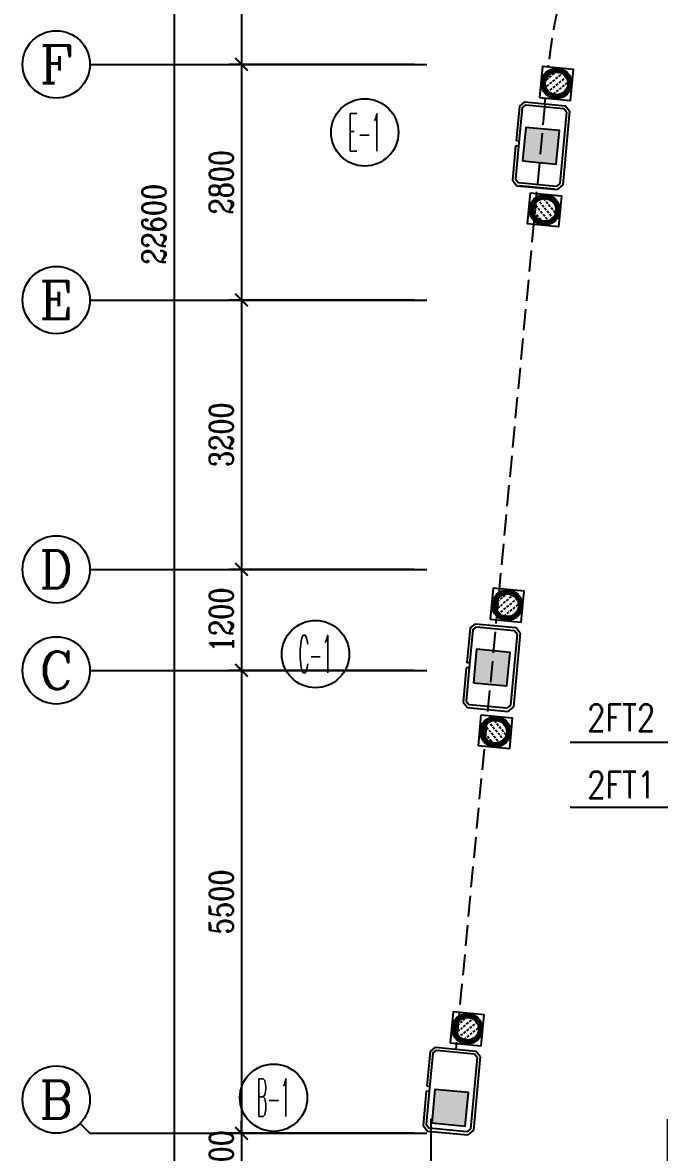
# Model space of a CAD drawing. Extents: x 3476 to 122276, y -94307 to -10307.
# Drawn here: x 14723 to 22285, y -80120 to -66696 of the extents above; entities that cross this region are included whole.
import ezdxf
from ezdxf.enums import TextEntityAlignment as Align

# ---------------------------------------------------------------- set-up
doc = ezdxf.new("R2010")
doc.units = 0
doc.header["$LTSCALE"] = 1000
doc.header["$MEASUREMENT"] = 0
doc.linetypes.add('DASH', pattern=[0.35, 0.25, -0.1])
doc.layers.get('0').update_dxf_attribs({"linetype": 'CONTINUOUS'})
doc.layers.get('DEFPOINTS').update_dxf_attribs({"linetype": 'CONTINUOUS'})
for name, color, linetype in [('AXIS', 7, 'CONTINUOUS'), ('AXIS_TEXT', 7, 'CONTINUOUS'), ('DJ', 4, 'CONTINUOUS'), ('WALL', 7, 'CONTINUOUS'), ('柱', 252, 'CONTINUOUS')]:
    doc.layers.add(name, color=color, linetype=linetype)
doc.styles.add('_HZTXT', font='txt.shx', dxfattribs={"width": 0.8, "bigfont": 'hztxt.shx'})
doc.styles.add('COMPLEX', font='COMPLEX.shx', dxfattribs={"width": 0.8})
doc.styles.add('DIM_FONT', font='romanc.shx', dxfattribs={"width": 0.8})
doc.dimstyles.new('S100', dxfattribs={"dimtxt": 280, "dimasz": 150, "dimexe": 150, "dimexo": 150, "dimgap": 100, "dimtad": 1, "dimdec": 0, "dimzin": 0, "dimdsep": 46, "dimtxsty": 'DIM_FONT', "dimblk": '_DIMX', "dimblk1": 'ARCHTICK', "dimblk2": 'ARCHTICK', "dimsah": 1, "dimcen": 0.09, "dimdle": 150, "dimclrt": 7, "dimadec": 0, "dimazin": 0, "dimtfac": 1, "dimtdec": 0, "dimtix": 1, "dimtmove": 2, "dimatfit": 3, "dimldrblk": 'ARCHTICK', "dimfxl": 0, "dimtolj": 1, "dimtzin": 0, "dimarcsym": 0})

# ---------------------------------------------------------------- blocks, each defined once
blk = doc.blocks.new('_ARCHTICK')
at = {"color": 0, "linetype": 'ByBlock', "const_width": 0.15}
blk.add_lwpolyline([(-0.5, -0.5), (0.5, 0.5)], dxfattribs=at)
blk = doc.blocks.new('*D824')
at = {"color": 0, "linetype": 'ByBlock'}
for p, q in [((16523, -78888), (16523, -101789)), ((19373, -79038), (16373, -79038)), ((19373, -101639), (16373, -101639))]:
    blk.add_line(p, q, dxfattribs=at)
at = {"layer": 'DEFPOINTS', "color": 0, "linetype": 'ByBlock'}
for p in [(19523, -79038), (16523, -101639), (19523, -101639)]:
    blk.add_point(p, dxfattribs=at)
at = {"color": 0, "linetype": 'ByBlock', "xscale": 150, "yscale": 150, "zscale": 150}
for p, rotation in [((16523, -79038), 90), ((16523, -101639), 270)]:
    blk.add_blockref('_ARCHTICK', p, dxfattribs=dict(at, rotation=rotation))
at = {"color": 7, "linetype": 'ByBlock', "insert": (16283, -90338), "char_height": 280, "attachment_point": 5, "rotation": 90, "style": 'DIM_FONT'}
blk.add_mtext('\\A1;22600', dxfattribs=at)
blk = doc.blocks.new('_DIMX')
blk.add_line((-150, 0), (150, 0))
at = {"const_width": 50}
blk.add_lwpolyline([(-70, -70), (70, 70)], dxfattribs=at)
blk = doc.blocks.new('*D825')
at = {"color": 0, "linetype": 'ByBlock'}
for p, q in [((17323, -95489), (17323, -101289)), ((19373, -95639), (17173, -95639)), ((19373, -101139), (17173, -101139))]:
    blk.add_line(p, q, dxfattribs=at)
at = {"layer": 'DEFPOINTS', "color": 0, "linetype": 'ByBlock'}
for p in [(19523, -95639), (17323, -101139), (19523, -101139)]:
    blk.add_point(p, dxfattribs=at)
at = {"color": 0, "linetype": 'ByBlock', "xscale": 150, "yscale": 150, "zscale": 150}
for p, rotation in [((17323, -95639), 90), ((17323, -101139), 270)]:
    blk.add_blockref('_ARCHTICK', p, dxfattribs=dict(at, rotation=rotation))
at = {"color": 7, "linetype": 'ByBlock', "insert": (17083, -98389), "char_height": 280, "attachment_point": 5, "rotation": 90, "style": 'DIM_FONT'}
blk.add_mtext('\\A1;5500', dxfattribs=at)
blk = doc.blocks.new('*D828')
at = {"color": 0, "linetype": 'ByBlock'}
for p, q in [((17323, -101139), (17323, -100989)), ((19373, -101139), (17173, -101139)), ((17323, -101139), (17323, -101639)), ((19373, -101639), (17173, -101639)), ((17323, -101639), (17323, -101789))]:
    blk.add_line(p, q, dxfattribs=at)
at = {"layer": 'DEFPOINTS', "color": 0, "linetype": 'ByBlock'}
for p in [(19523, -101139), (17323, -101639), (19523, -101639)]:
    blk.add_point(p, dxfattribs=at)
at = {"color": 0, "linetype": 'ByBlock', "xscale": 150, "yscale": 150, "zscale": 150}
for p, rotation in [((17323, -101139), 270), ((17323, -101639), 90)]:
    blk.add_blockref('_ARCHTICK', p, dxfattribs=dict(at, rotation=rotation))
at = {"color": 7, "linetype": 'ByBlock', "insert": (17083, -101389), "char_height": 280, "attachment_point": 5, "rotation": 90, "style": 'DIM_FONT'}
blk.add_mtext('\\A1;500', dxfattribs=at)
blk = doc.blocks.new('*D835')
at = {"color": 0, "linetype": 'ByBlock'}
for p, q in [((17323, -81688), (17323, -88589)), ((19373, -81838), (17173, -81838)), ((19373, -88439), (17173, -88439))]:
    blk.add_line(p, q, dxfattribs=at)
at = {"layer": 'DEFPOINTS', "color": 0, "linetype": 'ByBlock'}
for p in [(19523, -81838), (17323, -88439), (19523, -88439)]:
    blk.add_point(p, dxfattribs=at)
at = {"color": 0, "linetype": 'ByBlock', "xscale": 150, "yscale": 150, "zscale": 150}
for p, rotation in [((17323, -81838), 90), ((17323, -88439), 270)]:
    blk.add_blockref('_ARCHTICK', p, dxfattribs=dict(at, rotation=rotation))
at = {"color": 7, "linetype": 'ByBlock', "insert": (17083, -85138), "char_height": 280, "attachment_point": 5, "rotation": 90, "style": 'DIM_FONT'}
blk.add_mtext('\\A1;6600', dxfattribs=at)
blk = doc.blocks.new('*D836')
at = {"color": 0, "linetype": 'ByBlock'}
for p, q in [((17323, -94289), (17323, -95789)), ((19373, -94439), (17173, -94439)), ((19373, -95639), (17173, -95639))]:
    blk.add_line(p, q, dxfattribs=at)
at = {"layer": 'DEFPOINTS', "color": 0, "linetype": 'ByBlock'}
for p in [(19523, -94439), (17323, -95639), (19523, -95639)]:
    blk.add_point(p, dxfattribs=at)
at = {"color": 0, "linetype": 'ByBlock', "xscale": 150, "yscale": 150, "zscale": 150}
for p, rotation in [((17323, -94439), 90), ((17323, -95639), 270)]:
    blk.add_blockref('_ARCHTICK', p, dxfattribs=dict(at, rotation=rotation))
at = {"color": 7, "linetype": 'ByBlock', "insert": (17083, -95039), "char_height": 280, "attachment_point": 5, "rotation": 90, "style": 'DIM_FONT'}
blk.add_mtext('\\A1;1200', dxfattribs=at)
blk = doc.blocks.new('*D837')
at = {"color": 0, "linetype": 'ByBlock'}
for p, q in [((17323, -91089), (17323, -94589)), ((19373, -91239), (17173, -91239)), ((19373, -94439), (17173, -94439))]:
    blk.add_line(p, q, dxfattribs=at)
at = {"layer": 'DEFPOINTS', "color": 0, "linetype": 'ByBlock'}
for p in [(19523, -91239), (17323, -94439), (19523, -94439)]:
    blk.add_point(p, dxfattribs=at)
at = {"color": 0, "linetype": 'ByBlock', "xscale": 150, "yscale": 150, "zscale": 150}
for p, rotation in [((17323, -91239), 90), ((17323, -94439), 270)]:
    blk.add_blockref('_ARCHTICK', p, dxfattribs=dict(at, rotation=rotation))
at = {"color": 7, "linetype": 'ByBlock', "insert": (17083, -92839), "char_height": 280, "attachment_point": 5, "rotation": 90, "style": 'DIM_FONT'}
blk.add_mtext('\\A1;3200', dxfattribs=at)
blk = doc.blocks.new('*D838')
at = {"color": 0, "linetype": 'ByBlock'}
for p, q in [((17323, -88289), (17323, -91389)), ((19373, -88439), (17173, -88439)), ((19373, -91239), (17173, -91239))]:
    blk.add_line(p, q, dxfattribs=at)
at = {"layer": 'DEFPOINTS', "color": 0, "linetype": 'ByBlock'}
for p in [(19523, -88439), (17323, -91239), (19523, -91239)]:
    blk.add_point(p, dxfattribs=at)
at = {"color": 0, "linetype": 'ByBlock', "xscale": 150, "yscale": 150, "zscale": 150}
for p, rotation in [((17323, -88439), 90), ((17323, -91239), 270)]:
    blk.add_blockref('_ARCHTICK', p, dxfattribs=dict(at, rotation=rotation))
at = {"color": 7, "linetype": 'ByBlock', "insert": (17083, -89839), "char_height": 280, "attachment_point": 5, "rotation": 90, "style": 'DIM_FONT'}
blk.add_mtext('\\A1;2800', dxfattribs=at)
blk = doc.blocks.new('_AXISO')
blk.add_circle((0, 0), 0.5)
at = {"layer": 'AXIS_TEXT', "style": 'COMPLEX', "width": 1.041667}
blk.add_attdef('A', text='', height=0.56, dxfattribs=at).set_placement((-0.25, -0.28), (0.25, -0.28), align=Align.FIT)
blk = doc.blocks.new('_AXISO2')
blk.add_line((0.354, 0.146), (0.5, 0))
blk.add_circle((0, 0.5), 0.5)
at = {"layer": 'AXIS_TEXT', "style": 'COMPLEX', "width": 1.041667}
blk.add_attdef('A', text='', height=0.56, dxfattribs=at).set_placement((-0.25, 0.22), (0.25, 0.22), align=Align.FIT)
blk = doc.blocks.new('*D879')
at = {"color": 0, "linetype": 'ByBlock'}
for p, q in [((19570, -101289), (19570, -105454)), ((22382, -101293), (22382, -105454)), ((22532, -105304), (19420, -105304))]:
    blk.add_line(p, q, dxfattribs=at)
at = {"layer": 'DEFPOINTS', "color": 0, "linetype": 'ByBlock'}
for p in [(19570, -101139), (22382, -101143), (19570, -105304)]:
    blk.add_point(p, dxfattribs=at)
at = {"color": 0, "linetype": 'ByBlock', "xscale": 150, "yscale": 150, "zscale": 150, "rotation": 180}
blk.add_blockref('_ARCHTICK', (19570, -105304), dxfattribs=at)
at = {"color": 0, "linetype": 'ByBlock', "xscale": 150, "yscale": 150, "zscale": 150}
blk.add_blockref('_ARCHTICK', (22382, -105304), dxfattribs=at)
at = {"color": 7, "linetype": 'ByBlock', "insert": (20976, -105064), "char_height": 280, "attachment_point": 5, "style": 'DIM_FONT'}
blk.add_mtext('\\A1;2812', dxfattribs=at)

msp = doc.modelspace()

# ---------------------------------------------------------------- hatches: boundary and pattern name
h = msp.add_hatch()
h.set_pattern_fill('天然石材', color=256, scale=244.712991, angle=264.61, style=0)
h.set_pattern_definition([(39.61, (28328.2, -4449.2), (390.047, -471.3184), []), (39.61, (28332.27, -4406.146), (39.00471, -47.131843), [30.589124, -15.29456])])
h.paths.add_polyline_path([(20929, -67418.3, 1), (21199, -67418.3, 1)])
h = msp.add_hatch()
h.set_pattern_fill('天然石材', color=256, scale=244.712991, angle=264.61, style=0)
h.set_pattern_definition([(309.61, (16280.55, -132138), (471.3184, 390.047), []), (309.61, (16276.48, -132181.06), (47.131843, 39.00471), [30.589124, -15.29456])])
h.paths.add_polyline_path([(21057.2, -68921.4, 1), (20787.2, -68921.4, 1)])
h = msp.add_hatch()
h.set_pattern_fill('天然石材', color=256, scale=244.712991, angle=264.61, style=0)
h.set_pattern_definition([(39.61, (27743.2, -10649.3), (390.047, -471.3184), []), (39.61, (27747.28, -10606.23), (39.00471, -47.131843), [30.589124, -15.29456])])
h.paths.add_polyline_path([(20344, -73618.4, 1), (20614, -73618.4, 1)])
h = msp.add_hatch()
h.set_pattern_fill('天然石材', color=256, scale=244.712991, angle=264.61, style=0)
h.set_pattern_definition([(309.61, (15695.56, -138338.1), (471.3184, 390.047), []), (309.61, (15691.49, -138381.15), (47.131843, 39.00471), [30.589124, -15.29456])])
h.paths.add_polyline_path([(20472.2, -75121.5, 1), (20202.2, -75121.5, 1)])
h = msp.add_hatch()
h.set_pattern_fill('天然石材', color=256, scale=244.712991, angle=264.61, style=0)
h.set_pattern_definition([(39.6009, (27278.2, -15682.3), (389.972, -471.381), []), (39.60085, (27282.295, -15639.214), (38.99718, -47.13807), [30.589124, -15.29456])])
h.paths.add_polyline_path([(19869, -78650.2, 1), (20139, -78650.2, 1)])
at = {"layer": '柱'}
h = msp.add_hatch(color=256, dxfattribs=at)
h.paths.add_polyline_path([(20075.9, -74539.5), (20474.2, -74577.1), (20511.7, -74178.9), (20113.5, -74141.3)])
h.paths.add_polyline_path([(20661.4, -68339.5), (21059.7, -68377.1), (21097.2, -67978.8), (20699, -67941.3)])
h.paths.add_polyline_path([(19582, -79769.9), (19980.3, -79807.5), (20017.8, -79409.2), (19619.6, -79371.6)])

# ---------------------------------------------------------------- linework, layer by layer
for points in [[(20862.5, -67585), (21230.7, -67619.8), (21265.5, -67251.6), (20897.3, -67216.9)], [(20755.4, -68720), (21123.7, -68754.7), (21088.9, -69122.9), (20720.7, -69088.2)], [(20277.5, -73785.1), (20645.7, -73819.9), (20680.5, -73451.7), (20312.3, -73417)], [(20170.4, -74920.1), (20538.7, -74954.8), (20503.9, -75323), (20135.7, -75288.2)], [(19802.5, -78816.9), (20170.7, -78851.7), (20205.5, -78483.5), (19837.2, -78448.7)]]:
    msp.add_lwpolyline(points, close=True)
for centre, radius in [((21064, -67418.3), 180.2), ((21064, -67418.3), 165.2), ((21064, -67418.3), 160.2), ((21064, -67418.3), 144.8), ((21064, -67418.3), 135), ((20922.2, -68921.4), 180.2), ((20922.2, -68921.4), 165.2), ((20922.2, -68921.4), 160.2), ((20922.2, -68921.4), 144.8), ((20922.2, -68921.4), 135), ((20479, -73618.4), 180.2), ((20479, -73618.4), 165.2), ((20479, -73618.4), 160.2), ((20479, -73618.4), 144.8), ((20479, -73618.4), 135), ((20337.2, -75121.5), 180.2), ((20337.2, -75121.5), 165.2), ((20337.2, -75121.5), 160.2), ((20337.2, -75121.5), 144.8), ((20337.2, -75121.5), 135), ((20004, -78650.2), 180.2), ((20004, -78650.2), 165.2), ((20004, -78650.2), 160.2), ((20004, -78650.2), 144.8), ((20004, -78650.2), 135)]:
    msp.add_circle(centre, radius)
at = {"layer": 'AXIS'}
for p, q in [((15523.2, -67192.3), (19523.2, -67192.3)), ((15523.2, -69992.3), (19523.2, -69992.3)), ((15523.2, -73192.3), (19523.2, -73192.3)), ((15523.2, -74392.3), (19523.2, -74392.3)), ((15523.2, -79892.3), (19523.2, -79892.3))]:
    msp.add_line(p, q, dxfattribs=at)
at = {"layer": 'DJ'}
for p, q in [((22518.9, -75248.8), (21227.3, -75248.8)), ((22504.2, -76023.7), (21227.3, -76023.7))]:
    msp.add_line(p, q, dxfattribs=at)
at = {"layer": 'WALL'}
for p, q in [((20622, -67692.9), (20687.4, -67638.8)), ((20687.4, -67638.8), (21165.2, -67683.9)), ((20622, -67692.9), (20583.5, -68101.1)), ((20655.5, -67710.6), (20612.7, -68164.1)), ((20655.5, -67710.6), (20698.5, -67675)), ((20698.5, -67675), (21147.5, -67717.4)), ((21183.1, -67760.4), (21103.2, -68607.7)), ((21219.3, -67749.3), (21136.7, -68625.4)), ((21183.1, -67760.4), (21147.5, -67717.4)), ((21219.3, -67749.3), (21165.2, -67683.9)), ((20577.8, -68160.8), (20539.3, -68569)), ((20612.7, -68164.1), (20575.5, -68557.9)), ((20612.7, -68164.1), (20577.8, -68160.8)), ((20618.3, -68104.4), (20583.5, -68101.1)), ((20539.3, -68569), (20593.4, -68634.4)), ((20575.5, -68557.9), (20611.1, -68600.9)), ((20593.4, -68634.4), (21071.3, -68679.5)), ((21060.2, -68643.3), (20611.1, -68600.9)), ((21041.4, -68676.7), (20623.3, -68637.2)), ((21103.2, -68607.7), (21060.2, -68643.3)), ((21136.7, -68625.4), (21071.3, -68679.5)), ((20036.5, -73893), (19998, -74301.1)), ((20070, -73910.7), (20027.2, -74364.2)), ((20036.5, -73893), (20101.9, -73838.9)), ((20070, -73910.7), (20113, -73875.1)), ((20101.9, -73838.9), (20579.7, -73883.9)), ((20113, -73875.1), (20562, -73917.4)), ((20597.6, -73960.5), (20517.7, -74807.7)), ((20633.8, -73949.3), (20551.2, -74825.4)), ((20597.6, -73960.5), (20562, -73917.4)), ((20633.8, -73949.3), (20579.7, -73883.9)), ((19992.3, -74360.9), (19953.8, -74769.1)), ((20027.2, -74364.2), (19990, -74757.9)), ((20027.2, -74364.2), (19992.3, -74360.9)), ((20032.8, -74304.4), (19998, -74301.1)), ((19953.8, -74769.1), (20007.9, -74834.4)), ((19990, -74757.9), (20025.7, -74800.9)), ((20007.9, -74834.4), (20485.8, -74879.5)), ((20474.7, -74843.3), (20025.7, -74800.9)), ((20517.7, -74807.7), (20474.7, -74843.3)), ((20551.2, -74825.4), (20485.8, -74879.5)), ((19561.2, -78924.7), (19522.7, -79332.9)), ((19561.2, -78924.7), (19626.6, -78870.6)), ((19594.7, -78942.4), (19637.8, -78906.8)), ((19626.6, -78870.6), (20104.5, -78915.7)), ((19637.8, -78906.8), (20086.8, -78949.2)), ((20158.6, -78981), (20104.5, -78915.7)), ((19594.7, -78942.4), (19551.9, -79395.9)), ((20122.4, -78992.2), (20042.4, -79839.4)), ((20158.6, -78981), (20075.9, -79857.2)), ((20122.4, -78992.2), (20086.8, -78949.2)), ((19557.6, -79336.2), (19522.7, -79332.9)), ((19517.1, -79392.6), (19478.6, -79800.8)), ((19551.9, -79395.9), (19514.8, -79789.7)), ((19551.9, -79395.9), (19517.1, -79392.6)), ((19478.6, -79800.8), (19532.7, -79866.2)), ((19514.8, -79789.7), (19550.4, -79832.7)), ((19532.7, -79866.2), (20010.6, -79911.3)), ((19999.4, -79875), (19550.4, -79832.7)), ((20042.4, -79839.4), (19999.4, -79875)), ((20075.9, -79857.2), (20010.6, -79911.3))]:
    msp.add_line(p, q, dxfattribs=at)
at = {"layer": 'WALL', "color": 7, "linetype": 'DASH'}
msp.add_line((20926.3, -67661.4), (19866.5, -78893.2), dxfattribs=at)
msp.add_lwpolyline([(20967.7, -67223.5), (20969.9, -67199.9, -0.0835888), (21411.9, -65544.6), (23492.7, -60980.2)], format="xyb", dxfattribs=at)
at = {"layer": 'WALL', "color": 3, "linetype": 'DASH'}
msp.add_lwpolyline([(20926.3, -67661.4), (20932.9, -67591.7)], dxfattribs=at)
at = {"layer": '柱'}
for points in [[(20661.4, -68339.5), (21059.7, -68377.1), (21097.2, -67978.8), (20699, -67941.3)], [(20075.9, -74539.5), (20474.2, -74577.1), (20511.7, -74178.9), (20113.5, -74141.3)], [(19582, -79769.9), (19980.3, -79807.5), (20017.8, -79409.2), (19619.6, -79371.6)]]:
    msp.add_lwpolyline(points, close=True, dxfattribs=at)

# ---------------------------------------------------------------- block references
at = {"layer": 'AXIS'}
ref = msp.add_blockref('_AXISO', (15123.2, -67192.3), dxfattribs=dict(at, xscale=800, yscale=800, zscale=800))
ref.add_attrib('A', 'F', dxfattribs={"layer": 'AXIS_TEXT', "height": 448, "style": 'COMPLEX', "width": 1.171875}).set_placement((14923.2, -67416.3), (15323.2, -67416.3), align=Align.FIT)
ref = msp.add_blockref('_AXISO', (18786.7, -68000.8), dxfattribs=dict(at, xscale=800, yscale=800, zscale=800))
ref.add_attrib('A', 'E-1', dxfattribs={"layer": 'AXIS_TEXT', "height": 448, "style": 'COMPLEX', "width": 0.334821}).set_placement((18586.7, -68224.8), (18986.7, -68224.8), align=Align.FIT)
ref = msp.add_blockref('_AXISO', (15123.2, -69992.3), dxfattribs=dict(at, xscale=800, yscale=800, zscale=800))
ref.add_attrib('A', 'E', dxfattribs={"layer": 'AXIS_TEXT', "height": 448, "style": 'COMPLEX', "width": 1.171875}).set_placement((14923.2, -70216.3), (15323.2, -70216.3), align=Align.FIT)
ref = msp.add_blockref('_AXISO', (15123.2, -73192.3), dxfattribs=dict(at, xscale=800, yscale=800, zscale=800))
ref.add_attrib('A', 'D', dxfattribs={"layer": 'AXIS_TEXT', "height": 448, "style": 'COMPLEX', "width": 1.102941}).set_placement((14923.2, -73416.3), (15323.2, -73416.3), align=Align.FIT)
ref = msp.add_blockref('_AXISO', (18201.4, -74199.4), dxfattribs=dict(at, xscale=800, yscale=800, zscale=800))
ref.add_attrib('A', 'C-1', dxfattribs={"layer": 'AXIS_TEXT', "height": 448, "style": 'COMPLEX', "width": 0.334821}).set_placement((18001.4, -74423.4), (18401.4, -74423.4), align=Align.FIT)
ref = msp.add_blockref('_AXISO', (15123.2, -74392.3), dxfattribs=dict(at, xscale=800, yscale=800, zscale=800))
ref.add_attrib('A', 'C', dxfattribs={"layer": 'AXIS_TEXT', "height": 448, "style": 'COMPLEX', "width": 1.25}).set_placement((14923.2, -74616.3), (15323.2, -74616.3), align=Align.FIT)
ref = msp.add_blockref('_AXISO2', (15123.2, -79892.3), dxfattribs=dict(at, xscale=800, yscale=800, zscale=800))
ref.add_attrib('A', 'B', dxfattribs={"layer": 'AXIS_TEXT', "height": 448, "style": 'COMPLEX', "width": 1.102941}).set_placement((14923.2, -79716.3), (15323.2, -79716.3), align=Align.FIT)
ref = msp.add_blockref('_AXISO', (17703.7, -79469.6), dxfattribs=dict(at, xscale=800, yscale=800, zscale=800))
ref.add_attrib('A', 'B-1', dxfattribs={"layer": 'AXIS_TEXT', "height": 448, "style": 'COMPLEX', "width": 0.328947}).set_placement((17503.7, -79693.6), (17903.7, -79693.6), align=Align.FIT)

# ---------------------------------------------------------------- texts
at = {"layer": 'DJ', "style": '_HZTXT', "width": 0.8}
for s, p in [('2FT2', (21425.3, -75114.2)), ('2FT1', (21425.3, -75912.6))]:
    msp.add_text(s, height=320, dxfattribs=at).set_placement(p)

# ---------------------------------------------------------------- dimensions: what is measured, and where the dimension line sits
at = {"layer": 'AXIS'}
dim = msp.add_aligned_dim(p1=(19523.2, -57792.3), p2=(19523.2, -80392.3), distance=-3000, dimstyle='S100', dxfattribs=at)
dim.commit()
dim.dimension.update_dxf_attribs({"geometry": '*D824', "text_midpoint": (16283.2, -69092.3), "insert": (0, 21246.2)})
for base, p1, p2, picture, middle in [((17323.2, -67192.3), (19523.2, -60592.3), (19523.2, -67192.3), '*D835', (17083.2, -63892.3)), ((17323.2, -69992.3), (19523.2, -67192.3), (19523.2, -69992.3), '*D838', (17083.2, -68592.3)), ((17323.2, -73192.3), (19523.2, -69992.3), (19523.2, -73192.3), '*D837', (17083.2, -71592.3)), ((17323.2, -74392.3), (19523.2, -73192.3), (19523.2, -74392.3), '*D836', (17083.2, -73792.3)), ((17323.2, -79892.3), (19523.2, -74392.3), (19523.2, -79892.3), '*D825', (17083.2, -77142.3)), ((17323.2, -80392.3), (19523.2, -79892.3), (19523.2, -80392.3), '*D828', (17083.2, -80142.3))]:
    dim = msp.add_linear_dim(base=base, p1=p1, p2=p2, angle=90, dimstyle='S100', dxfattribs=at)
    dim.commit()
    dim.dimension.update_dxf_attribs({"geometry": picture, "text_midpoint": middle, "insert": (0, 21246.2)})
dim = msp.add_linear_dim(base=(19570.4, -83737.7), p1=(22382.5, -79576.5), p2=(19570.4, -79572.1), dimstyle='S100', dxfattribs=at)
dim.commit()
dim.dimension.update_dxf_attribs({"geometry": '*D879', "text_midpoint": (20976.5, -83497.7), "insert": (0, 21566.4)})

doc.saveas('drawing.dxf')
